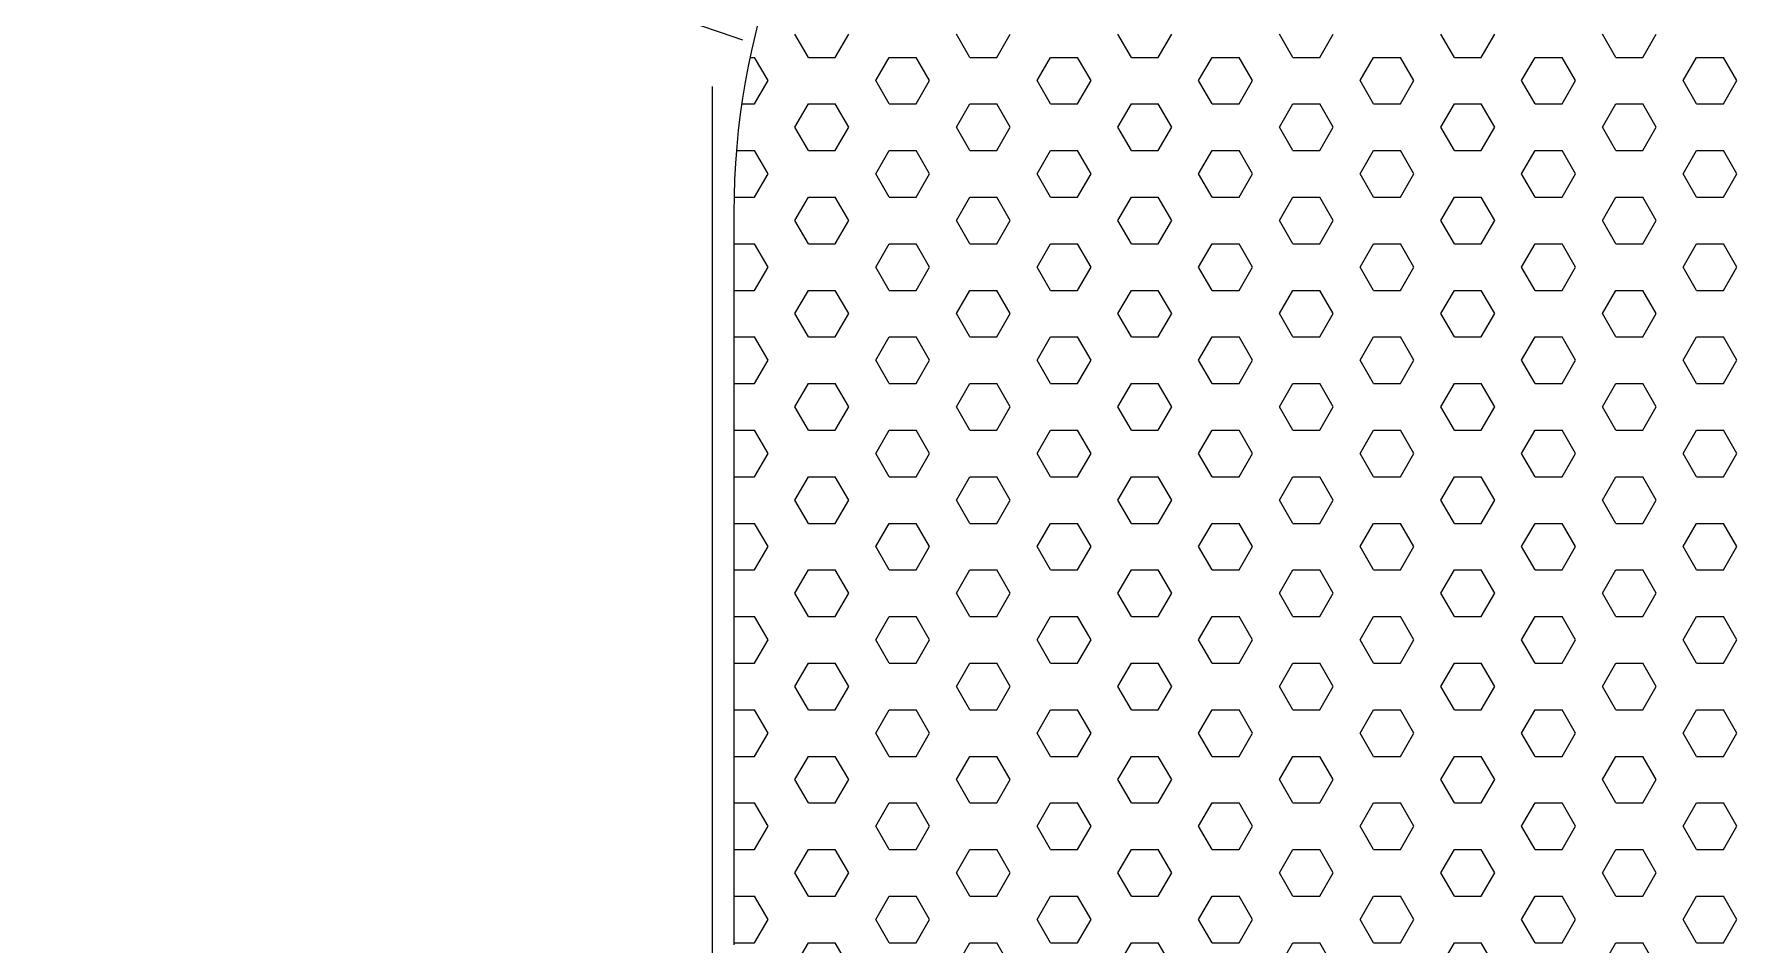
# Model space of a CAD drawing. Extents: x 4.922 to 5.722, y 2.655 to 3.153.
# Drawn here: x 5.3594 to 5.5176, y 2.9766 to 3.0613 of the extents above; entities that cross this region are included whole.
import ezdxf

# ---------------------------------------------------------------- set-up
doc = ezdxf.new("R2010")
doc.units = 0
doc.header["$MEASUREMENT"] = 0
doc.layers.get('0').update_dxf_attribs({"linetype": 'CONTINUOUS'})
doc.layers.add('ACES-I', color=251, linetype='CONTINUOUS')

# ---------------------------------------------------------------- blocks, each defined once
blk = doc.blocks.new('*X0')
at = {"color": 0}
for p, q in [((6.075000001420646, 2.65869799043843), (6.073750001420646, 2.660863053947891)), ((6.077500000847535, 2.6586979891289), (6.078750000847535, 2.660863052638361)), ((6.090000001423447, 2.658697990440047), (6.088750001423447, 2.660863053949508)), ((6.092500000850336, 2.658697989127282), (6.093750000850336, 2.660863052636743)), ((6.105000001426246, 2.658697990441664), (6.103750001426246, 2.660863053951125)), ((6.107500000853137, 2.658697989125664), (6.108750000853137, 2.660863052635125)), ((6.120000001429047, 2.658697990443281), (6.118750001429047, 2.660863053952742)), ((6.122500000855937, 2.658697989124047), (6.123750000855937, 2.660863052633508)), ((6.135000001431847, 2.658697990444899), (6.133750001431848, 2.66086305395436)), ((6.137500000858739, 2.658697989122428), (6.138750000858739, 2.660863052631889)), ((6.150000001434647, 2.658697990446515), (6.148750001434647, 2.660863053955976)), ((6.152500000861539, 2.658697989120811), (6.153750000861539, 2.660863052630272)), ((6.069574386297898, 2.65869799028), (6.069999999999999, 2.65869799028)), ((6.071250001419712, 2.65653292692843), (6.070000001419713, 2.658697990437891)), ((6.074999999999999, 2.65869799028), (6.0775, 2.65869799028)), ((6.081250000848469, 2.656532925618899), (6.082500000848468, 2.65869798912836)), ((6.0825, 2.65869799028), (6.085, 2.65869799028)), ((6.086250001422513, 2.656532926930047), (6.085000001422514, 2.658697990439508)), ((6.09, 2.65869799028), (6.0925, 2.65869799028)), ((6.09625000085127, 2.656532925617282), (6.097500000851269, 2.658697989126743)), ((6.0975, 2.65869799028), (6.100000000000001, 2.65869799028)), ((6.101250001425313, 2.656532926931664), (6.100000001425313, 2.658697990441125)), ((6.105, 2.65869799028), (6.107500000000001, 2.65869799028)), ((6.111250000854071, 2.656532925615664), (6.11250000085407, 2.658697989125125)), ((6.112500000000001, 2.65869799028), (6.115000000000001, 2.65869799028)), ((6.116250001428114, 2.656532926933282), (6.115000001428114, 2.658697990442743)), ((6.120000000000001, 2.65869799028), (6.122500000000001, 2.65869799028)), ((6.126250000856872, 2.656532925614046), (6.127500000856871, 2.658697989123507)), ((6.127500000000001, 2.65869799028), (6.130000000000002, 2.65869799028)), ((6.131250001430914, 2.656532926934899), (6.130000001430914, 2.65869799044436)), ((6.135000000000002, 2.65869799028), (6.137500000000002, 2.65869799028)), ((6.141250000859672, 2.656532925612429), (6.142500000859672, 2.65869798912189)), ((6.142500000000002, 2.65869799028), (6.145000000000002, 2.65869799028)), ((6.146250001433715, 2.656532926936515), (6.145000001433715, 2.658697990445976)), ((6.150000000000002, 2.65869799028), (6.152500000000003, 2.65869799028)), ((6.156250000862472, 2.656532925610811), (6.157500000862472, 2.658697989120272)), ((6.157500000000002, 2.65869799028), (6.160000000000003, 2.65869799028)), ((6.161250001436515, 2.656532926938133), (6.160000001436515, 2.658697990447594)), ((6.070000000846601, 2.654367862110516), (6.071250000846601, 2.656532925619977)), ((6.082500001421579, 2.654367863420047), (6.081250001421579, 2.656532926929508)), ((6.085000000849402, 2.654367862108899), (6.086250000849402, 2.65653292561836)), ((6.097500001424379, 2.654367863421664), (6.096250001424379, 2.656532926931125)), ((6.100000000852203, 2.654367862107281), (6.101250000852203, 2.656532925616742)), ((6.11250000142718, 2.654367863423281), (6.11125000142718, 2.656532926932742)), ((6.115000000855004, 2.654367862105664), (6.116250000855004, 2.656532925615125)), ((6.127500001429981, 2.654367863424898), (6.126250001429981, 2.656532926934359)), ((6.130000000857804, 2.654367862104046), (6.131250000857804, 2.656532925613507)), ((6.142500001432781, 2.654367863426516), (6.141250001432781, 2.656532926935977)), ((6.145000000860605, 2.654367862102428), (6.146250000860605, 2.656532925611889)), ((6.157500001435582, 2.654367863428133), (6.156250001435582, 2.656532926937594)), ((6.160000000863405, 2.654367862100811), (6.161250000863405, 2.656532925610272)), ((6.068803718789388, 2.65436786326), (6.069999999999999, 2.65436786326)), ((6.073750000847535, 2.652202798600517), (6.075000000847535, 2.654367862109978)), ((6.074999999999999, 2.65436786326), (6.0775, 2.65436786326)), ((6.078750001420646, 2.652202799910047), (6.077500001420646, 2.654367863419508)), ((6.0825, 2.65436786326), (6.085, 2.65436786326)), ((6.088750000850336, 2.652202798598899), (6.090000000850336, 2.65436786210836)), ((6.09, 2.65436786326), (6.0925, 2.65436786326)), ((6.093750001423447, 2.652202799911664), (6.092500001423447, 2.654367863421125)), ((6.0975, 2.65436786326), (6.100000000000001, 2.65436786326)), ((6.103750000853137, 2.652202798597281), (6.105000000853137, 2.654367862106742)), ((6.105, 2.65436786326), (6.107500000000001, 2.65436786326)), ((6.108750001426246, 2.652202799913281), (6.107500001426247, 2.654367863422742)), ((6.112500000000001, 2.65436786326), (6.115000000000001, 2.65436786326)), ((6.118750000855937, 2.652202798595664), (6.120000000855937, 2.654367862105125)), ((6.120000000000001, 2.65436786326), (6.122500000000001, 2.65436786326)), ((6.123750001429047, 2.652202799914898), (6.122500001429048, 2.654367863424359)), ((6.127500000000001, 2.65436786326), (6.130000000000002, 2.65436786326)), ((6.133750000858739, 2.652202798594046), (6.135000000858739, 2.654367862103507)), ((6.135000000000002, 2.65436786326), (6.137500000000002, 2.65436786326)), ((6.138750001431847, 2.652202799916516), (6.137500001431848, 2.654367863425977)), ((6.142500000000002, 2.65436786326), (6.145000000000002, 2.65436786326)), ((6.148750000861539, 2.652202798592428), (6.150000000861539, 2.654367862101889)), ((6.150000000000002, 2.65436786326), (6.152500000000003, 2.65436786326)), ((6.153750001434647, 2.652202799918132), (6.152500001434647, 2.654367863427593)), ((6.157500000000002, 2.65436786326), (6.160000000000003, 2.65436786326)), ((6.075000001419713, 2.650037736400047), (6.073750001419713, 2.652202799909508)), ((6.077500000848469, 2.650037735090516), (6.078750000848468, 2.652202798599977)), ((6.090000001422514, 2.650037736401664), (6.088750001422514, 2.652202799911125)), ((6.09250000085127, 2.650037735088899), (6.093750000851269, 2.65220279859836)), ((6.105000001425313, 2.650037736403281), (6.103750001425313, 2.652202799912742)), ((6.107500000854071, 2.650037735087281), (6.10875000085407, 2.652202798596742)), ((6.120000001428114, 2.650037736404899), (6.118750001428114, 2.65220279991436)), ((6.122500000856872, 2.650037735085663), (6.123750000856871, 2.652202798595124)), ((6.135000001430914, 2.650037736406516), (6.133750001430914, 2.652202799915977)), ((6.137500000859672, 2.650037735084046), (6.138750000859671, 2.652202798593507)), ((6.150000001433715, 2.650037736408132), (6.148750001433715, 2.652202799917593)), ((6.152500000862472, 2.650037735082428), (6.153750000862471, 2.652202798591889)), ((6.068309786027186, 2.65003773624), (6.069999999999999, 2.65003773624)), ((6.071250001418779, 2.647872672890047), (6.070000001418779, 2.650037736399508)), ((6.074999999999999, 2.65003773624), (6.0775, 2.65003773624)), ((6.081250000849402, 2.647872671580516), (6.082500000849402, 2.650037735089977)), ((6.0825, 2.65003773624), (6.085, 2.65003773624)), ((6.086250001421579, 2.647872672891664), (6.085000001421579, 2.650037736401125)), ((6.09, 2.65003773624), (6.0925, 2.65003773624)), ((6.096250000852203, 2.647872671578898), (6.097500000852203, 2.650037735088359)), ((6.0975, 2.65003773624), (6.100000000000001, 2.65003773624)), ((6.101250001424379, 2.647872672893281), (6.100000001424379, 2.650037736402742)), ((6.105, 2.65003773624), (6.107500000000001, 2.65003773624)), ((6.111250000855004, 2.647872671577281), (6.112500000855004, 2.650037735086742)), ((6.112500000000001, 2.65003773624), (6.115000000000001, 2.65003773624)), ((6.11625000142718, 2.647872672894898), (6.11500000142718, 2.650037736404359)), ((6.120000000000001, 2.65003773624), (6.122500000000001, 2.65003773624)), ((6.126250000857804, 2.647872671575663), (6.127500000857804, 2.650037735085124)), ((6.127500000000001, 2.65003773624), (6.130000000000002, 2.65003773624)), ((6.131250001429981, 2.647872672896515), (6.130000001429981, 2.650037736405976)), ((6.135000000000002, 2.65003773624), (6.137500000000002, 2.65003773624)), ((6.141250000860605, 2.647872671574045), (6.142500000860605, 2.650037735083506)), ((6.142500000000002, 2.65003773624), (6.145000000000002, 2.65003773624)), ((6.146250001432781, 2.647872672898133), (6.145000001432781, 2.650037736407594)), ((6.150000000000002, 2.65003773624), (6.152500000000003, 2.65003773624)), ((6.156250000863405, 2.647872671572428), (6.157500000863405, 2.650037735081889)), ((6.157500000000002, 2.65003773624), (6.160000000000003, 2.65003773624)), ((6.161250001435582, 2.64787267289975), (6.160000001435582, 2.650037736409211)), ((6.070000000847535, 2.645707608072134), (6.071250000847535, 2.647872671581595)), ((6.082500001420646, 2.645707609381664), (6.081250001420647, 2.647872672891125)), ((6.085000000850336, 2.645707608070516), (6.086250000850336, 2.647872671579977)), ((6.097500001423447, 2.645707609383281), (6.096250001423448, 2.647872672892742)), ((6.100000000853137, 2.645707608068898), (6.101250000853137, 2.647872671578359)), ((6.112500001426246, 2.645707609384898), (6.111250001426247, 2.647872672894359)), ((6.115000000855937, 2.645707608067281), (6.116250000855937, 2.647872671576742)), ((6.127500001429047, 2.645707609386515), (6.126250001429048, 2.647872672895976)), ((6.130000000858739, 2.645707608065663), (6.131250000858739, 2.647872671575124)), ((6.142500001431848, 2.645707609388133), (6.141250001431848, 2.647872672897594)), ((6.145000000861539, 2.645707608064045), (6.146250000861539, 2.647872671573506)), ((6.157500001434647, 2.645707609389749), (6.156250001434647, 2.64787267289921)), ((6.160000000864339, 2.645707608062429), (6.161250000864339, 2.64787267157189)), ((6.068086728463343, 2.64570760922), (6.069999999999999, 2.64570760922)), ((6.073750000848468, 2.643542544562133), (6.075000000848468, 2.645707608071594)), ((6.074999999999999, 2.64570760922), (6.0775, 2.64570760922)), ((6.078750001419713, 2.643542545871664), (6.077500001419713, 2.645707609381125)), ((6.0825, 2.64570760922), (6.085, 2.64570760922)), ((6.088750000851269, 2.643542544560516), (6.090000000851269, 2.645707608069977)), ((6.09, 2.64570760922), (6.0925, 2.64570760922)), ((6.093750001422514, 2.643542545873281), (6.092500001422514, 2.645707609382742)), ((6.0975, 2.64570760922), (6.100000000000001, 2.64570760922)), ((6.10375000085407, 2.643542544558898), (6.10500000085407, 2.645707608068359)), ((6.105, 2.64570760922), (6.107500000000001, 2.64570760922)), ((6.108750001425313, 2.643542545874898), (6.107500001425313, 2.645707609384359)), ((6.112500000000001, 2.64570760922), (6.115000000000001, 2.64570760922)), ((6.118750000856871, 2.64354254455728), (6.120000000856871, 2.645707608066741)), ((6.120000000000001, 2.64570760922), (6.122500000000001, 2.64570760922)), ((6.123750001428114, 2.643542545876516), (6.122500001428114, 2.645707609385977)), ((6.127500000000001, 2.64570760922), (6.130000000000002, 2.64570760922)), ((6.133750000859671, 2.643542544555663), (6.135000000859671, 2.645707608065124)), ((6.135000000000002, 2.64570760922), (6.137500000000002, 2.64570760922)), ((6.138750001430914, 2.643542545878133), (6.137500001430914, 2.645707609387594)), ((6.142500000000002, 2.64570760922), (6.145000000000002, 2.64570760922)), ((6.148750000862472, 2.643542544554045), (6.150000000862471, 2.645707608063506)), ((6.150000000000002, 2.64570760922), (6.152500000000003, 2.64570760922)), ((6.153750001433715, 2.643542545879749), (6.152500001433715, 2.64570760938921)), ((6.157500000000002, 2.64570760922), (6.160000000000003, 2.64570760922)), ((6.075000001418779, 2.641377482361664), (6.073750001418779, 2.643542545871125)), ((6.077500000849402, 2.641377481052133), (6.078750000849402, 2.643542544561594)), ((6.090000001421579, 2.641377482363281), (6.088750001421579, 2.643542545872742)), ((6.092500000852203, 2.641377481050515), (6.093750000852203, 2.643542544559976)), ((6.105000001424379, 2.641377482364898), (6.10375000142438, 2.643542545874359)), ((6.107500000855004, 2.641377481048898), (6.108750000855004, 2.643542544558359)), ((6.12000000142718, 2.641377482366515), (6.118750001427181, 2.643542545875976)), ((6.122500000857804, 2.64137748104728), (6.123750000857804, 2.643542544556741)), ((6.135000001429981, 2.641377482368132), (6.133750001429982, 2.643542545877593)), ((6.137500000860605, 2.641377481045662), (6.138750000860605, 2.643542544555123)), ((6.150000001432781, 2.64137748236975), (6.148750001432782, 2.643542545879211)), ((6.152500000863405, 2.641377481044045), (6.153750000863405, 2.643542544553506)), ((6.068072031699706, 2.6413774822), (6.069999999999999, 2.6413774822)), ((6.071250001417845, 2.639212418851665), (6.070000001417846, 2.641377482361126)), ((6.074999999999999, 2.6413774822), (6.0775, 2.6413774822)), ((6.081250000850336, 2.639212417542133), (6.082500000850335, 2.641377481051594)), ((6.0825, 2.6413774822), (6.085, 2.6413774822)), ((6.086250001420646, 2.639212418853282), (6.085000001420647, 2.641377482362743)), ((6.09, 2.6413774822), (6.0925, 2.6413774822)), ((6.096250000853137, 2.639212417540515), (6.097500000853136, 2.641377481049976)), ((6.0975, 2.6413774822), (6.100000000000001, 2.6413774822)), ((6.101250001423447, 2.639212418854898), (6.100000001423448, 2.641377482364359)), ((6.105, 2.6413774822), (6.107500000000001, 2.6413774822)), ((6.111250000855937, 2.639212417538898), (6.112500000855936, 2.641377481048359)), ((6.112500000000001, 2.6413774822), (6.115000000000001, 2.6413774822)), ((6.116250001426247, 2.639212418856515), (6.115000001426247, 2.641377482365976)), ((6.120000000000001, 2.6413774822), (6.122500000000001, 2.6413774822)), ((6.126250000858739, 2.63921241753728), (6.127500000858738, 2.641377481046741)), ((6.127500000000001, 2.6413774822), (6.130000000000002, 2.6413774822)), ((6.131250001429048, 2.639212418858132), (6.130000001429048, 2.641377482367593)), ((6.135000000000002, 2.6413774822), (6.137500000000002, 2.6413774822)), ((6.141250000861539, 2.639212417535662), (6.142500000861538, 2.641377481045123)), ((6.142500000000002, 2.6413774822), (6.145000000000002, 2.6413774822)), ((6.146250001431848, 2.63921241885975), (6.145000001431848, 2.641377482369211)), ((6.150000000000002, 2.6413774822), (6.152500000000003, 2.6413774822)), ((6.156250000864339, 2.639212417534046), (6.157500000864339, 2.641377481043507)), ((6.157500000000002, 2.6413774822), (6.160000000000003, 2.6413774822)), ((6.161250001434647, 2.639212418861366), (6.160000001434647, 2.641377482370827)), ((6.070000000848468, 2.63704735403375), (6.071250000848468, 2.639212417543211)), ((6.082500001419713, 2.637047355343281), (6.081250001419713, 2.639212418852742)), ((6.085000000851269, 2.637047354032133), (6.086250000851269, 2.639212417541594)), ((6.097500001422514, 2.637047355344898), (6.096250001422514, 2.639212418854359)), ((6.10000000085407, 2.637047354030515), (6.10125000085407, 2.639212417539976)), ((6.112500001425313, 2.637047355346515), (6.111250001425313, 2.639212418855976)), ((6.115000000856871, 2.637047354028897), (6.116250000856871, 2.639212417538358)), ((6.127500001428114, 2.637047355348133), (6.126250001428114, 2.639212418857594)), ((6.130000000859671, 2.63704735402728), (6.131250000859671, 2.639212417536741)), ((6.142500001430914, 2.63704735534975), (6.141250001430914, 2.639212418859211)), ((6.145000000862471, 2.637047354025662), (6.146250000862471, 2.639212417535123)), ((6.157500001433715, 2.637047355351366), (6.156250001433715, 2.639212418860827)), ((6.160000000865272, 2.637047354024045), (6.161250000865272, 2.639212417533506)), ((6.068072031699706, 2.63704735518), (6.069999999999999, 2.63704735518)), ((6.073750000849402, 2.63488229052375), (6.075000000849402, 2.637047354033211)), ((6.074999999999999, 2.63704735518), (6.0775, 2.63704735518)), ((6.078750001418779, 2.634882291833281), (6.077500001418779, 2.637047355342742)), ((6.0825, 2.63704735518), (6.085, 2.63704735518)), ((6.088750000852203, 2.634882290522132), (6.090000000852203, 2.637047354031593)), ((6.09, 2.63704735518), (6.0925, 2.63704735518)), ((6.093750001421579, 2.634882291834898), (6.09250000142158, 2.637047355344359)), ((6.0975, 2.63704735518), (6.100000000000001, 2.63704735518)), ((6.103750000855004, 2.634882290520515), (6.105000000855004, 2.637047354029976)), ((6.105, 2.63704735518), (6.107500000000001, 2.63704735518)), ((6.108750001424379, 2.634882291836515), (6.10750000142438, 2.637047355345976)), ((6.112500000000001, 2.63704735518), (6.115000000000001, 2.63704735518)), ((6.118750000857804, 2.634882290518897), (6.120000000857804, 2.637047354028358)), ((6.120000000000001, 2.63704735518), (6.122500000000001, 2.63704735518)), ((6.12375000142718, 2.634882291838132), (6.122500001427181, 2.637047355347593)), ((6.127500000000001, 2.63704735518), (6.130000000000002, 2.63704735518)), ((6.133750000860605, 2.634882290517279), (6.135000000860605, 2.63704735402674)), ((6.135000000000002, 2.63704735518), (6.137500000000002, 2.63704735518)), ((6.138750001429981, 2.634882291839749), (6.137500001429982, 2.63704735534921)), ((6.142500000000002, 2.63704735518), (6.145000000000002, 2.63704735518)), ((6.148750000863405, 2.634882290515662), (6.150000000863405, 2.637047354025123)), ((6.150000000000002, 2.63704735518), (6.152500000000003, 2.63704735518)), ((6.153750001432782, 2.634882291841367), (6.152500001432782, 2.637047355350828)), ((6.157500000000002, 2.63704735518), (6.160000000000003, 2.63704735518)), ((6.075000001417846, 2.632717228323282), (6.073750001417846, 2.634882291832743)), ((6.077500000850335, 2.63271722701375), (6.078750000850335, 2.634882290523211)), ((6.090000001420647, 2.632717228324899), (6.088750001420647, 2.63488229183436)), ((6.092500000853136, 2.632717227012132), (6.093750000853136, 2.634882290521593)), ((6.105000001423448, 2.632717228326515), (6.103750001423448, 2.634882291835976)), ((6.107500000855937, 2.632717227010515), (6.108750000855936, 2.634882290519976)), ((6.120000001426247, 2.632717228328132), (6.118750001426247, 2.634882291837593)), ((6.122500000858738, 2.632717227008897), (6.123750000858738, 2.634882290518358)), ((6.135000001429048, 2.632717228329749), (6.133750001429048, 2.63488229183921)), ((6.137500000861539, 2.632717227007279), (6.138750000861538, 2.63488229051674)), ((6.150000001431848, 2.632717228331367), (6.148750001431848, 2.634882291840828)), ((6.152500000864339, 2.632717227005663), (6.153750000864338, 2.634882290515124)), ((6.068072031699706, 2.63271722816), (6.069999999999999, 2.63271722816)), ((6.071250001416914, 2.630552164813282), (6.070000001416914, 2.632717228322743)), ((6.074999999999999, 2.63271722816), (6.0775, 2.63271722816)), ((6.081250000851269, 2.63055216350375), (6.082500000851269, 2.632717227013211)), ((6.0825, 2.63271722816), (6.085, 2.63271722816)), ((6.086250001419713, 2.630552164814898), (6.085000001419713, 2.632717228324359)), ((6.09, 2.63271722816), (6.0925, 2.63271722816)), ((6.09625000085407, 2.630552163502132), (6.09750000085407, 2.632717227011593)), ((6.0975, 2.63271722816), (6.100000000000001, 2.63271722816)), ((6.101250001422514, 2.630552164816515), (6.100000001422514, 2.632717228325976)), ((6.105, 2.63271722816), (6.107500000000001, 2.63271722816)), ((6.111250000856871, 2.630552163500514), (6.112500000856871, 2.632717227009975)), ((6.112500000000001, 2.63271722816), (6.115000000000001, 2.63271722816)), ((6.116250001425313, 2.630552164818132), (6.115000001425313, 2.632717228327593)), ((6.120000000000001, 2.63271722816), (6.122500000000001, 2.63271722816)), ((6.126250000859671, 2.630552163498897), (6.127500000859671, 2.632717227008358)), ((6.127500000000001, 2.63271722816), (6.130000000000002, 2.63271722816)), ((6.131250001428114, 2.63055216481975), (6.130000001428114, 2.632717228329211)), ((6.135000000000002, 2.63271722816), (6.137500000000002, 2.63271722816)), ((6.141250000862471, 2.630552163497279), (6.142500000862471, 2.63271722700674)), ((6.142500000000002, 2.63271722816), (6.145000000000002, 2.63271722816)), ((6.146250001430914, 2.630552164821367), (6.145000001430915, 2.632717228330828)), ((6.150000000000002, 2.63271722816), (6.152500000000003, 2.63271722816)), ((6.156250000865272, 2.630552163495662), (6.157500000865272, 2.632717227005123)), ((6.157500000000002, 2.63271722816), (6.160000000000003, 2.63271722816)), ((6.161250001433715, 2.630552164822983), (6.160000001433716, 2.632717228332444)), ((6.070000000849402, 2.628387099995367), (6.071250000849401, 2.630552163504828)), ((6.082500001418779, 2.628387101304898), (6.08125000141878, 2.630552164814359)), ((6.085000000852203, 2.628387099993749), (6.086250000852202, 2.63055216350321)), ((6.097500001421579, 2.628387101306515), (6.09625000142158, 2.630552164815976)), ((6.100000000855004, 2.628387099992132), (6.101250000855003, 2.630552163501593)), ((6.11250000142438, 2.628387101308132), (6.11125000142438, 2.630552164817593)), ((6.115000000857804, 2.628387099990514), (6.116250000857804, 2.630552163499975)), ((6.127500001427181, 2.62838710130975), (6.126250001427181, 2.630552164819211)), ((6.130000000860605, 2.628387099988896), (6.131250000860605, 2.630552163498357)), ((6.142500001429982, 2.628387101311366), (6.141250001429982, 2.630552164820827)), ((6.145000000863405, 2.628387099987279), (6.146250000863405, 2.63055216349674)), ((6.157500001432782, 2.628387101312984), (6.156250001432782, 2.630552164822445)), ((6.160000000866206, 2.628387099985662), (6.161250000866206, 2.630552163495123)), ((6.068072031699706, 2.62838710114), (6.069999999999999, 2.62838710114)), ((6.073750000850335, 2.626222036485367), (6.075000000850335, 2.628387099994828)), ((6.074999999999999, 2.62838710114), (6.0775, 2.62838710114)), ((6.078750001417846, 2.626222037794899), (6.077500001417846, 2.62838710130436)), ((6.0825, 2.62838710114), (6.085, 2.62838710114)), ((6.088750000853136, 2.626222036483749), (6.090000000853136, 2.62838709999321)), ((6.09, 2.62838710114), (6.0925, 2.62838710114)), ((6.093750001420647, 2.626222037796516), (6.092500001420647, 2.628387101305977)), ((6.0975, 2.62838710114), (6.100000000000001, 2.62838710114)), ((6.103750000855936, 2.626222036482132), (6.105000000855936, 2.628387099991593)), ((6.105, 2.62838710114), (6.107500000000001, 2.62838710114)), ((6.108750001423448, 2.626222037798132), (6.107500001423448, 2.628387101307593)), ((6.112500000000001, 2.62838710114), (6.115000000000001, 2.62838710114)), ((6.118750000858738, 2.626222036480514), (6.120000000858738, 2.628387099989975)), ((6.120000000000001, 2.62838710114), (6.122500000000001, 2.62838710114)), ((6.123750001426247, 2.626222037799749), (6.122500001426247, 2.62838710130921)), ((6.127500000000001, 2.62838710114), (6.130000000000002, 2.62838710114)), ((6.133750000861538, 2.626222036478896), (6.135000000861538, 2.628387099988357)), ((6.135000000000002, 2.62838710114), (6.137500000000002, 2.62838710114)), ((6.138750001429048, 2.626222037801366), (6.137500001429048, 2.628387101310827)), ((6.142500000000002, 2.62838710114), (6.145000000000002, 2.62838710114)), ((6.148750000864339, 2.62622203647728), (6.150000000864338, 2.628387099986741)), ((6.150000000000002, 2.62838710114), (6.152500000000003, 2.62838710114)), ((6.153750001431848, 2.626222037802984), (6.152500001431848, 2.628387101312445)), ((6.157500000000002, 2.62838710114), (6.160000000000003, 2.62838710114)), ((6.075000001416914, 2.624056974284899), (6.073750001416914, 2.62622203779436)), ((6.077500000851269, 2.624056972975367), (6.078750000851269, 2.626222036484828)), ((6.090000001419713, 2.624056974286515), (6.088750001419713, 2.626222037795976)), ((6.09250000085407, 2.624056972973749), (6.09375000085407, 2.62622203648321)), ((6.105000001422514, 2.624056974288132), (6.103750001422514, 2.626222037797593)), ((6.107500000856871, 2.624056972972131), (6.108750000856871, 2.626222036481592)), ((6.120000001425313, 2.624056974289749), (6.118750001425314, 2.62622203779921)), ((6.122500000859671, 2.624056972970514), (6.123750000859671, 2.626222036479975)), ((6.135000001428114, 2.624056974291367), (6.133750001428115, 2.626222037800828)), ((6.137500000862471, 2.624056972968896), (6.138750000862471, 2.626222036478357)), ((6.150000001430914, 2.624056974292984), (6.148750001430915, 2.626222037802445)), ((6.152500000865272, 2.624056972967279), (6.153750000865272, 2.62622203647674)), ((6.068072031699706, 2.62405697412), (6.069999999999999, 2.62405697412)), ((6.071250001415979, 2.621891910774899), (6.07000000141598, 2.62405697428436)), ((6.074999999999999, 2.62405697412), (6.0775, 2.62405697412)), ((6.081250000852203, 2.621891909465366), (6.082500000852202, 2.624056972974827)), ((6.0825, 2.62405697412), (6.085, 2.62405697412)), ((6.086250001418779, 2.621891910776515), (6.08500000141878, 2.624056974285976)), ((6.09, 2.62405697412), (6.0925, 2.62405697412)), ((6.096250000855004, 2.621891909463749), (6.097500000855003, 2.62405697297321)), ((6.0975, 2.62405697412), (6.100000000000001, 2.62405697412)), ((6.10125000142158, 2.621891910778132), (6.10000000142158, 2.624056974287593)), ((6.105, 2.62405697412), (6.107500000000001, 2.62405697412)), ((6.111250000857804, 2.621891909462131), (6.112500000857803, 2.624056972971592)), ((6.112500000000001, 2.62405697412), (6.115000000000001, 2.62405697412)), ((6.11625000142438, 2.621891910779749), (6.11500000142438, 2.62405697428921)), ((6.120000000000001, 2.62405697412), (6.122500000000001, 2.62405697412)), ((6.126250000860605, 2.621891909460513), (6.127500000860604, 2.624056972969974)), ((6.127500000000001, 2.62405697412), (6.130000000000002, 2.62405697412)), ((6.131250001427181, 2.621891910781367), (6.130000001427181, 2.624056974290828)), ((6.135000000000002, 2.62405697412), (6.137500000000002, 2.62405697412)), ((6.141250000863405, 2.621891909458896), (6.142500000863405, 2.624056972968357)), ((6.142500000000002, 2.62405697412), (6.145000000000002, 2.62405697412)), ((6.146250001429982, 2.621891910782983), (6.145000001429982, 2.624056974292444)), ((6.150000000000002, 2.62405697412), (6.152500000000003, 2.62405697412)), ((6.156250000866206, 2.621891909457279), (6.157500000866206, 2.62405697296674)), ((6.157500000000002, 2.62405697412), (6.160000000000003, 2.62405697412)), ((6.161250001432782, 2.621891910784601), (6.160000001432782, 2.624056974294062)), ((6.070000000850335, 2.619726845956984), (6.071250000850335, 2.621891909466445)), ((6.082500001417846, 2.619726847266516), (6.081250001417846, 2.621891910775977)), ((6.085000000853136, 2.619726845955366), (6.086250000853136, 2.621891909464827)), ((6.097500001420647, 2.619726847268133), (6.096250001420647, 2.621891910777594)), ((6.100000000855936, 2.619726845953749), (6.101250000855936, 2.62189190946321)), ((6.112500001423448, 2.619726847269749), (6.111250001423448, 2.62189191077921)), ((6.115000000858738, 2.619726845952131), (6.116250000858738, 2.621891909461592)), ((6.127500001426247, 2.619726847271366), (6.126250001426247, 2.621891910780827)), ((6.130000000861538, 2.619726845950513), (6.131250000861538, 2.621891909459974)), ((6.142500001429048, 2.619726847272983), (6.141250001429048, 2.621891910782444)), ((6.145000000864338, 2.619726845948897), (6.146250000864338, 2.621891909458358)), ((6.157500001431848, 2.619726847274601), (6.156250001431848, 2.621891910784062)), ((6.160000000867139, 2.619726845947279), (6.161250000867138, 2.62189190945674)), ((6.068072031699706, 2.6197268471), (6.069999999999999, 2.6197268471)), ((6.073750000851269, 2.617561782446984), (6.075000000851269, 2.619726845956445)), ((6.074999999999999, 2.6197268471), (6.0775, 2.6197268471)), ((6.078750001416914, 2.617561783756516), (6.077500001416914, 2.619726847265977)), ((6.0825, 2.6197268471), (6.085, 2.6197268471)), ((6.08875000085407, 2.617561782445366), (6.09000000085407, 2.619726845954827)), ((6.09, 2.6197268471), (6.0925, 2.6197268471)), ((6.093750001419713, 2.617561783758132), (6.092500001419713, 2.619726847267593)), ((6.0975, 2.6197268471), (6.100000000000001, 2.6197268471)), ((6.103750000856871, 2.617561782443748), (6.105000000856871, 2.619726845953209)), ((6.105, 2.6197268471), (6.107500000000001, 2.6197268471)), ((6.108750001422514, 2.617561783759749), (6.107500001422514, 2.61972684726921)), ((6.112500000000001, 2.6197268471), (6.115000000000001, 2.6197268471)), ((6.118750000859671, 2.617561782442131), (6.120000000859671, 2.619726845951592)), ((6.120000000000001, 2.6197268471), (6.122500000000001, 2.6197268471)), ((6.123750001425313, 2.617561783761366), (6.122500001425314, 2.619726847270827)), ((6.127500000000001, 2.6197268471), (6.130000000000002, 2.6197268471)), ((6.133750000862471, 2.617561782440513), (6.135000000862471, 2.619726845949974)), ((6.135000000000002, 2.6197268471), (6.137500000000002, 2.6197268471)), ((6.138750001428114, 2.617561783762984), (6.137500001428115, 2.619726847272445)), ((6.142500000000002, 2.6197268471), (6.145000000000002, 2.6197268471)), ((6.148750000865272, 2.617561782438896), (6.150000000865272, 2.619726845948357)), ((6.150000000000002, 2.6197268471), (6.152500000000003, 2.6197268471)), ((6.153750001430915, 2.617561783764601), (6.152500001430915, 2.619726847274062)), ((6.157500000000002, 2.6197268471), (6.160000000000003, 2.6197268471)), ((6.07500000141598, 2.615396720246516), (6.07375000141598, 2.617561783755977)), ((6.077500000852202, 2.615396718936983), (6.078750000852202, 2.617561782446444)), ((6.09000000141878, 2.615396720248132), (6.08875000141878, 2.617561783757593)), ((6.092500000855003, 2.615396718935366), (6.093750000855003, 2.617561782444827)), ((6.10500000142158, 2.615396720249749), (6.10375000142158, 2.61756178375921)), ((6.107500000857804, 2.615396718933748), (6.108750000857803, 2.617561782443209)), ((6.12000000142438, 2.615396720251366), (6.11875000142438, 2.617561783760827)), ((6.122500000860605, 2.61539671893213), (6.123750000860604, 2.617561782441591)), ((6.135000001427181, 2.615396720252984), (6.133750001427181, 2.617561783762445)), ((6.137500000863405, 2.615396718930513), (6.138750000863404, 2.617561782439974)), ((6.150000001429982, 2.6153967202546), (6.148750001429982, 2.617561783764061)), ((6.152500000866206, 2.615396718928896), (6.153750000866205, 2.617561782438357)), ((6.068072031699706, 2.61539672008), (6.069999999999999, 2.61539672008)), ((6.071250001415047, 2.613231656736516), (6.070000001415047, 2.615396720245977)), ((6.074999999999999, 2.61539672008), (6.0775, 2.61539672008)), ((6.081250000853136, 2.613231655426983), (6.082500000853136, 2.615396718936444)), ((6.0825, 2.61539672008), (6.085, 2.61539672008)), ((6.086250001417846, 2.613231656738133), (6.085000001417846, 2.615396720247594)), ((6.09, 2.61539672008), (6.0925, 2.61539672008)), ((6.096250000855936, 2.613231655425366), (6.097500000855936, 2.615396718934827)), ((6.0975, 2.61539672008), (6.100000000000001, 2.61539672008)), ((6.101250001420647, 2.61323165673975), (6.100000001420647, 2.615396720249211)), ((6.105, 2.61539672008), (6.107500000000001, 2.61539672008)), ((6.111250000858738, 2.613231655423748), (6.112500000858738, 2.615396718933209)), ((6.112500000000001, 2.61539672008), (6.115000000000001, 2.61539672008)), ((6.116250001423448, 2.613231656741366), (6.115000001423448, 2.615396720250827)), ((6.120000000000001, 2.61539672008), (6.122500000000001, 2.61539672008)), ((6.126250000861538, 2.61323165542213), (6.127500000861538, 2.615396718931591)), ((6.127500000000001, 2.61539672008), (6.130000000000002, 2.61539672008)), ((6.131250001426247, 2.613231656742983), (6.130000001426247, 2.615396720252444)), ((6.135000000000002, 2.61539672008), (6.137500000000002, 2.61539672008)), ((6.141250000864338, 2.613231655420514), (6.142500000864338, 2.615396718929975)), ((6.142500000000002, 2.61539672008), (6.145000000000002, 2.61539672008)), ((6.146250001429048, 2.6132316567446), (6.145000001429048, 2.615396720254061)), ((6.150000000000002, 2.61539672008), (6.152500000000003, 2.61539672008)), ((6.156250000867138, 2.613231655418896), (6.157500000867138, 2.615396718928357)), ((6.157500000000002, 2.61539672008), (6.160000000000003, 2.61539672008)), ((6.161250001431848, 2.613231656746218), (6.160000001431849, 2.615396720255679)), ((6.070000000851269, 2.611066591918601), (6.071250000851268, 2.613231655428062)), ((6.082500001416914, 2.611066593228133), (6.081250001416914, 2.613231656737594)), ((6.08500000085407, 2.611066591916983), (6.086250000854069, 2.613231655426444)), ((6.097500001419713, 2.611066593229749), (6.096250001419714, 2.61323165673921)), ((6.100000000856871, 2.611066591915365), (6.10125000085687, 2.613231655424826)), ((6.112500001422514, 2.611066593231366), (6.111250001422515, 2.613231656740827)), ((6.115000000859671, 2.611066591913748), (6.116250000859671, 2.613231655423209)), ((6.127500001425314, 2.611066593232983), (6.126250001425314, 2.613231656742444)), ((6.130000000862471, 2.61106659191213), (6.131250000862471, 2.613231655421591)), ((6.142500001428115, 2.611066593234601), (6.141250001428115, 2.613231656744062)), ((6.145000000865272, 2.611066591910513), (6.146250000865272, 2.613231655419974)), ((6.157500001430915, 2.611066593236218), (6.156250001430915, 2.613231656745679)), ((6.160000000868072, 2.611066591908896), (6.161250000868072, 2.613231655418357)), ((6.068072031699706, 2.61106659306), (6.069999999999999, 2.61106659306)), ((6.073750000852202, 2.6089015284086), (6.075000000852202, 2.611066591918061)), ((6.074999999999999, 2.61106659306), (6.0775, 2.61106659306)), ((6.07875000141598, 2.608901529718133), (6.07750000141598, 2.611066593227594)), ((6.0825, 2.61106659306), (6.085, 2.61106659306)), ((6.088750000855003, 2.608901528406983), (6.090000000855003, 2.611066591916444)), ((6.09, 2.61106659306), (6.0925, 2.61106659306)), ((6.09375000141878, 2.608901529719749), (6.09250000141878, 2.61106659322921)), ((6.0975, 2.61106659306), (6.100000000000001, 2.61106659306)), ((6.103750000857803, 2.608901528405365), (6.105000000857803, 2.611066591914826)), ((6.105, 2.61106659306), (6.107500000000001, 2.61106659306)), ((6.10875000142158, 2.608901529721366), (6.10750000142158, 2.611066593230827)), ((6.112500000000001, 2.61106659306), (6.115000000000001, 2.61106659306)), ((6.118750000860604, 2.608901528403747), (6.120000000860604, 2.611066591913208)), ((6.120000000000001, 2.61106659306), (6.122500000000001, 2.61106659306)), ((6.12375000142438, 2.608901529722983), (6.12250000142438, 2.611066593232444)), ((6.127500000000001, 2.61106659306), (6.130000000000002, 2.61106659306)), ((6.133750000863404, 2.60890152840213), (6.135000000863404, 2.611066591911591)), ((6.135000000000002, 2.61106659306), (6.137500000000002, 2.61106659306)), ((6.138750001427181, 2.608901529724601), (6.137500001427181, 2.611066593234062)), ((6.142500000000002, 2.61106659306), (6.145000000000002, 2.61106659306)), ((6.148750000866205, 2.608901528400513), (6.150000000866205, 2.611066591909974)), ((6.150000000000002, 2.61106659306), (6.152500000000003, 2.61106659306)), ((6.153750001429982, 2.608901529726217), (6.152500001429982, 2.611066593235678)), ((6.157500000000002, 2.61106659306), (6.160000000000003, 2.61106659306)), ((6.075000001415047, 2.606736466208133), (6.073750001415047, 2.608901529717594)), ((6.077500000853136, 2.6067364648986), (6.078750000853136, 2.608901528408061)), ((6.090000001417846, 2.60673646620975), (6.088750001417846, 2.608901529719211)), ((6.092500000855936, 2.606736464896983), (6.093750000855936, 2.608901528406444)), ((6.105000001420647, 2.606736466211367), (6.103750001420647, 2.608901529720828)), ((6.107500000858738, 2.606736464895365), (6.108750000858738, 2.608901528404826)), ((6.120000001423448, 2.606736466212983), (6.118750001423448, 2.608901529722444)), ((6.122500000861538, 2.606736464893747), (6.123750000861538, 2.608901528403208)), ((6.135000001426247, 2.6067364662146), (6.133750001426248, 2.608901529724061)), ((6.137500000864338, 2.606736464892131), (6.138750000864338, 2.608901528401592)), ((6.150000001429048, 2.606736466216217), (6.148750001429049, 2.608901529725678)), ((6.152500000867138, 2.606736464890513), (6.153750000867138, 2.608901528399974)), ((6.068072031699707, 2.60673646604), (6.069999999999999, 2.60673646604)), ((6.071250001414113, 2.604571402698133), (6.070000001414114, 2.606736466207594)), ((6.074999999999999, 2.60673646604), (6.0775, 2.60673646604)), ((6.08125000085407, 2.6045714013886), (6.082500000854069, 2.606736464898061)), ((6.0825, 2.60673646604), (6.085, 2.60673646604)), ((6.086250001416914, 2.60457140269975), (6.085000001416915, 2.606736466209211)), ((6.09, 2.60673646604), (6.0925, 2.60673646604)), ((6.096250000856871, 2.604571401386982), (6.09750000085687, 2.606736464896443)), ((6.0975, 2.60673646604), (6.100000000000001, 2.60673646604)), ((6.101250001419714, 2.604571402701366), (6.100000001419714, 2.606736466210827)), ((6.105, 2.60673646604), (6.107500000000001, 2.60673646604)), ((6.111250000859671, 2.604571401385365), (6.11250000085967, 2.606736464894826)), ((6.112500000000001, 2.60673646604), (6.115000000000001, 2.60673646604)), ((6.116250001422515, 2.604571402702983), (6.115000001422515, 2.606736466212444)), ((6.120000000000001, 2.60673646604), (6.122500000000001, 2.60673646604)), ((6.126250000862471, 2.604571401383747), (6.12750000086247, 2.606736464893208)), ((6.127500000000001, 2.60673646604), (6.130000000000002, 2.60673646604)), ((6.131250001425314, 2.6045714027046), (6.130000001425314, 2.606736466214061)), ((6.135000000000002, 2.60673646604), (6.137500000000002, 2.60673646604)), ((6.141250000865272, 2.60457140138213), (6.142500000865271, 2.606736464891591)), ((6.142500000000002, 2.60673646604), (6.145000000000002, 2.60673646604)), ((6.146250001428115, 2.604571402706218), (6.145000001428115, 2.606736466215679)), ((6.150000000000002, 2.60673646604), (6.152500000000003, 2.60673646604)), ((6.156250000868072, 2.604571401380513), (6.157500000868072, 2.606736464889974)), ((6.157500000000002, 2.60673646604), (6.160000000000003, 2.60673646604)), ((6.161250001430915, 2.604571402707835), (6.160000001430915, 2.606736466217296)), ((6.070000000852202, 2.602406337880217), (6.071250000852202, 2.604571401389678)), ((6.08250000141598, 2.60240633918975), (6.08125000141598, 2.604571402699211)), ((6.085000000855003, 2.6024063378786), (6.086250000855003, 2.604571401388061)), ((6.09750000141878, 2.602406339191366), (6.09625000141878, 2.604571402700827)), ((6.100000000857803, 2.602406337876982), (6.101250000857803, 2.604571401386443)), ((6.11250000142158, 2.602406339192983), (6.11125000142158, 2.604571402702444)), ((6.115000000860604, 2.602406337875364), (6.116250000860604, 2.604571401384825)), ((6.12750000142438, 2.6024063391946), (6.12625000142438, 2.604571402704061)), ((6.130000000863404, 2.602406337873747), (6.131250000863404, 2.604571401383208)), ((6.142500001427181, 2.602406339196218), (6.141250001427181, 2.604571402705679)), ((6.145000000866205, 2.60240633787213), (6.146250000866205, 2.604571401381591)), ((6.157500001429982, 2.602406339197834), (6.156250001429982, 2.604571402707295)), ((6.160000000869005, 2.602406337870513), (6.161250000869005, 2.604571401379974)), ((6.068072031699707, 2.60240633902), (6.069999999999999, 2.60240633902)), ((6.073750000853136, 2.600241274370217), (6.075000000853136, 2.602406337879678)), ((6.074999999999999, 2.60240633902), (6.0775, 2.60240633902)), ((6.078750001415047, 2.60024127567975), (6.077500001415047, 2.602406339189211)), ((6.0825, 2.60240633902), (6.085, 2.60240633902)), ((6.088750000855936, 2.6002412743686), (6.090000000855936, 2.602406337878061)), ((6.09, 2.60240633902), (6.0925, 2.60240633902)), ((6.093750001417846, 2.600241275681367), (6.092500001417847, 2.602406339190828)), ((6.0975, 2.60240633902), (6.100000000000001, 2.60240633902)), ((6.103750000858738, 2.600241274366982), (6.105000000858738, 2.602406337876443)), ((6.105, 2.60240633902), (6.107500000000001, 2.60240633902)), ((6.108750001420647, 2.600241275682984), (6.107500001420648, 2.602406339192445)), ((6.112500000000001, 2.60240633902), (6.115000000000001, 2.60240633902)), ((6.118750000861538, 2.600241274365364), (6.120000000861538, 2.602406337874825)), ((6.120000000000001, 2.60240633902), (6.122500000000001, 2.60240633902)), ((6.123750001423448, 2.600241275684601), (6.122500001423449, 2.602406339194062)), ((6.127500000000001, 2.60240633902), (6.130000000000002, 2.60240633902)), ((6.133750000864338, 2.600241274363748), (6.135000000864338, 2.602406337873209)), ((6.135000000000002, 2.60240633902), (6.137500000000002, 2.60240633902)), ((6.138750001426247, 2.600241275686217), (6.137500001426248, 2.602406339195678)), ((6.142500000000002, 2.60240633902), (6.145000000000002, 2.60240633902)), ((6.148750000867138, 2.60024127436213), (6.150000000867138, 2.602406337871591)), ((6.150000000000002, 2.60240633902), (6.152500000000003, 2.60240633902)), ((6.153750001429048, 2.600241275687834), (6.152500001429049, 2.602406339197295)), ((6.157500000000002, 2.60240633902), (6.160000000000003, 2.60240633902)), ((6.075000001414113, 2.59807621216975), (6.073750001414114, 2.600241275679211)), ((6.077500000854069, 2.598076210860217), (6.078750000854069, 2.600241274369678)), ((6.090000001416914, 2.598076212171367), (6.088750001416915, 2.600241275680828)), ((6.09250000085687, 2.598076210858599), (6.09375000085687, 2.60024127436806)), ((6.105000001419714, 2.598076212172983), (6.103750001419714, 2.600241275682444)), ((6.10750000085967, 2.598076210856982), (6.10875000085967, 2.600241274366443)), ((6.120000001422515, 2.5980762121746), (6.118750001422515, 2.600241275684061)), ((6.122500000862471, 2.598076210855364), (6.12375000086247, 2.600241274364825)), ((6.135000001425314, 2.598076212176217), (6.133750001425314, 2.600241275685678)), ((6.137500000865272, 2.598076210853747), (6.138750000865271, 2.600241274363208)), ((6.150000001428115, 2.598076212177835), (6.148750001428115, 2.600241275687296)), ((6.152500000868072, 2.59807621085213), (6.153750000868071, 2.600241274361591)), ((6.068072031699707, 2.598076212), (6.069999999999999, 2.598076212)), ((6.07125000141318, 2.59591114865975), (6.07000000141318, 2.598076212169211)), ((6.074999999999999, 2.598076212), (6.0775, 2.598076212)), ((6.081250000855003, 2.595911147350217), (6.082500000855003, 2.598076210859678)), ((6.0825, 2.598076212), (6.085, 2.598076212)), ((6.08625000141598, 2.595911148661367), (6.08500000141598, 2.598076212170828)), ((6.09, 2.598076212), (6.0925, 2.598076212)), ((6.096250000857803, 2.595911147348599), (6.097500000857803, 2.59807621085806)), ((6.0975, 2.598076212), (6.100000000000001, 2.598076212)), ((6.10125000141878, 2.595911148662983), (6.10000000141878, 2.598076212172444)), ((6.105, 2.598076212), (6.107500000000001, 2.598076212)), ((6.111250000860604, 2.595911147346981), (6.112500000860604, 2.598076210856442)), ((6.112500000000001, 2.598076212), (6.115000000000001, 2.598076212)), ((6.11625000142158, 2.5959111486646), (6.11500000142158, 2.598076212174061)), ((6.120000000000001, 2.598076212), (6.122500000000001, 2.598076212)), ((6.126250000863404, 2.595911147345364), (6.127500000863404, 2.598076210854825)), ((6.127500000000001, 2.598076212), (6.130000000000002, 2.598076212)), ((6.13125000142438, 2.595911148666217), (6.130000001424381, 2.598076212175678)), ((6.135000000000002, 2.598076212), (6.137500000000002, 2.598076212)), ((6.141250000866205, 2.595911147343747), (6.142500000866205, 2.598076210853208)), ((6.142500000000002, 2.598076212), (6.145000000000002, 2.598076212)), ((6.146250001427181, 2.595911148667835), (6.145000001427182, 2.598076212177296)), ((6.150000000000002, 2.598076212), (6.152500000000003, 2.598076212)), ((6.156250000869005, 2.59591114734213), (6.157500000869005, 2.598076210851591)), ((6.157500000000002, 2.598076212), (6.160000000000003, 2.598076212)), ((6.161250001429982, 2.595911148669451), (6.160000001429982, 2.598076212178912)), ((6.070000000853136, 2.593746083841834), (6.071250000853135, 2.595911147351295)), ((6.082500001415047, 2.593746085151367), (6.081250001415047, 2.595911148660828)), ((6.085000000855936, 2.593746083840217), (6.086250000855935, 2.595911147349678)), ((6.097500001417846, 2.593746085152984), (6.096250001417847, 2.595911148662445)), ((6.100000000858738, 2.593746083838599), (6.101250000858737, 2.59591114734806)), ((6.112500001420647, 2.593746085154601), (6.111250001420648, 2.595911148664062)), ((6.115000000861538, 2.593746083836981), (6.116250000861537, 2.595911147346442)), ((6.127500001423448, 2.593746085156218), (6.126250001423449, 2.595911148665679)), ((6.130000000864338, 2.593746083835365), (6.131250000864338, 2.595911147344826)), ((6.142500001426248, 2.593746085157834), (6.141250001426248, 2.595911148667295)), ((6.145000000867138, 2.593746083833747), (6.146250000867138, 2.595911147343208)), ((6.157500001429049, 2.593746085159451), (6.156250001429049, 2.595911148668912)), ((6.160000000869939, 2.59374608383213), (6.161250000869939, 2.595911147341591)), ((6.068072031699707, 2.59374608498), (6.069999999999999, 2.59374608498)), ((6.073750000854069, 2.591581020331834), (6.075000000854069, 2.593746083841295)), ((6.074999999999999, 2.59374608498), (6.0775, 2.59374608498)), ((6.078750001414114, 2.591581021641367), (6.077500001414114, 2.593746085150828)), ((6.0825, 2.59374608498), (6.085, 2.59374608498)), ((6.08875000085687, 2.591581020330216), (6.09000000085687, 2.593746083839677)), ((6.09, 2.59374608498), (6.0925, 2.59374608498)), ((6.093750001416915, 2.591581021642984), (6.092500001416915, 2.593746085152445)), ((6.0975, 2.59374608498), (6.100000000000001, 2.59374608498)), ((6.10375000085967, 2.591581020328599), (6.10500000085967, 2.59374608383806)), ((6.105, 2.59374608498), (6.107500000000001, 2.59374608498)), ((6.108750001419714, 2.5915810216446), (6.107500001419714, 2.593746085154061)), ((6.112500000000001, 2.59374608498), (6.115000000000001, 2.59374608498)), ((6.11875000086247, 2.591581020326981), (6.12000000086247, 2.593746083836442)), ((6.120000000000001, 2.59374608498), (6.122500000000001, 2.59374608498)), ((6.123750001422515, 2.591581021646217), (6.122500001422515, 2.593746085155678)), ((6.127500000000001, 2.59374608498), (6.130000000000002, 2.59374608498)), ((6.133750000865271, 2.591581020325364), (6.135000000865271, 2.593746083834825)), ((6.135000000000002, 2.59374608498), (6.137500000000002, 2.59374608498)), ((6.138750001425314, 2.591581021647834), (6.137500001425314, 2.593746085157295)), ((6.142500000000002, 2.59374608498), (6.145000000000002, 2.59374608498)), ((6.148750000868072, 2.591581020323747), (6.150000000868071, 2.593746083833208)), ((6.150000000000002, 2.59374608498), (6.152500000000003, 2.59374608498)), ((6.153750001428115, 2.591581021649452), (6.152500001428115, 2.593746085158913)), ((6.157500000000002, 2.59374608498), (6.160000000000003, 2.59374608498)), ((6.07500000141318, 2.589415958131367), (6.07375000141318, 2.591581021640828)), ((6.077500000855003, 2.589415956821834), (6.078750000855003, 2.591581020331295)), ((6.09000000141598, 2.589415958132984), (6.08875000141598, 2.591581021642445)), ((6.092500000857803, 2.589415956820216), (6.093750000857803, 2.591581020329677)), ((6.10500000141878, 2.5894159581346), (6.10375000141878, 2.591581021644061)), ((6.107500000860604, 2.589415956818598), (6.108750000860604, 2.591581020328059)), ((6.12000000142158, 2.589415958136217), (6.118750001421581, 2.591581021645678)), ((6.122500000863404, 2.589415956816981), (6.123750000863404, 2.591581020326442)), ((6.13500000142438, 2.589415958137834), (6.133750001424381, 2.591581021647295)), ((6.137500000866205, 2.589415956815364), (6.138750000866205, 2.591581020324825)), ((6.150000001427181, 2.589415958139452), (6.148750001427182, 2.591581021648913)), ((6.152500000869005, 2.589415956813747), (6.153750000869005, 2.591581020323208)), ((6.068072031699707, 2.58941595796), (6.069999999999999, 2.58941595796)), ((6.071250001412246, 2.587250894621367), (6.070000001412247, 2.589415958130828)), ((6.074999999999999, 2.58941595796), (6.0775, 2.58941595796)), ((6.081250000855936, 2.587250893311834), (6.082500000855935, 2.589415956821295)), ((6.0825, 2.58941595796), (6.085, 2.58941595796)), ((6.086250001415047, 2.587250894622984), (6.085000001415048, 2.589415958132445)), ((6.09, 2.58941595796), (6.0925, 2.58941595796)), ((6.096250000858737, 2.587250893310216), (6.097500000858737, 2.589415956819677)), ((6.0975, 2.58941595796), (6.100000000000001, 2.58941595796)), ((6.101250001417847, 2.587250894624601), (6.100000001417847, 2.589415958134062)), ((6.105, 2.58941595796), (6.107500000000001, 2.58941595796)), ((6.111250000861538, 2.587250893308598), (6.112500000861537, 2.589415956818059)), ((6.112500000000001, 2.58941595796), (6.115000000000001, 2.58941595796)), ((6.116250001420648, 2.587250894626218), (6.115000001420648, 2.589415958135679)), ((6.120000000000001, 2.58941595796), (6.122500000000001, 2.58941595796)), ((6.126250000864338, 2.587250893306982), (6.127500000864337, 2.589415956816443)), ((6.127500000000001, 2.58941595796), (6.130000000000002, 2.58941595796)), ((6.131250001423449, 2.587250894627835), (6.130000001423449, 2.589415958137296)), ((6.135000000000002, 2.58941595796), (6.137500000000002, 2.58941595796)), ((6.141250000867138, 2.587250893305364), (6.142500000867138, 2.589415956814825)), ((6.142500000000002, 2.58941595796), (6.145000000000002, 2.58941595796)), ((6.146250001426248, 2.587250894629451), (6.145000001426248, 2.589415958138912)), ((6.150000000000002, 2.58941595796), (6.152500000000003, 2.58941595796)), ((6.156250000869939, 2.587250893303747), (6.157500000869939, 2.589415956813208)), ((6.157500000000002, 2.58941595796), (6.160000000000003, 2.58941595796)), ((6.161250001429049, 2.587250894631068), (6.160000001429049, 2.589415958140529)), ((6.070000000854069, 2.585085829803451), (6.071250000854069, 2.587250893312912)), ((6.082500001414114, 2.585085831112984), (6.081250001414114, 2.587250894622445)), ((6.08500000085687, 2.585085829801833), (6.08625000085687, 2.587250893311294)), ((6.097500001416915, 2.585085831114601), (6.096250001416915, 2.587250894624062)), ((6.10000000085967, 2.585085829800216), (6.10125000085967, 2.587250893309677)), ((6.112500001419714, 2.585085831116217), (6.111250001419714, 2.587250894625678)), ((6.11500000086247, 2.585085829798598), (6.11625000086247, 2.587250893308059)), ((6.127500001422515, 2.585085831117834), (6.126250001422515, 2.587250894627295)), ((6.130000000865271, 2.585085829796981), (6.131250000865271, 2.587250893306442)), ((6.142500001425314, 2.585085831119451), (6.141250001425314, 2.587250894628912)), ((6.145000000868071, 2.585085829795364), (6.146250000868071, 2.587250893304825)), ((6.157500001428115, 2.585085831121069), (6.156250001428115, 2.58725089463053)), ((6.160000000870872, 2.585085829793748), (6.161250000870871, 2.587250893303209)), ((6.068072031699707, 2.58508583094), (6.069999999999999, 2.58508583094)), ((6.073750000855003, 2.582920766293451), (6.075000000855002, 2.585085829802912)), ((6.074999999999999, 2.58508583094), (6.0775, 2.58508583094)), ((6.07875000141318, 2.582920767602984), (6.07750000141318, 2.585085831112445)), ((6.0825, 2.58508583094), (6.085, 2.58508583094)), ((6.088750000857803, 2.582920766291833), (6.090000000857803, 2.585085829801294)), ((6.09, 2.58508583094), (6.0925, 2.58508583094)), ((6.09375000141598, 2.582920767604601), (6.09250000141598, 2.585085831114062)), ((6.0975, 2.58508583094), (6.100000000000001, 2.58508583094)), ((6.103750000860604, 2.582920766290215), (6.105000000860604, 2.585085829799676)), ((6.105, 2.58508583094), (6.107500000000001, 2.58508583094)), ((6.10875000141878, 2.582920767606217), (6.107500001418781, 2.585085831115678)), ((6.112500000000001, 2.58508583094), (6.115000000000001, 2.58508583094)), ((6.118750000863404, 2.582920766288598), (6.120000000863404, 2.585085829798059)), ((6.120000000000001, 2.58508583094), (6.122500000000001, 2.58508583094)), ((6.12375000142158, 2.582920767607834), (6.122500001421581, 2.585085831117295)), ((6.127500000000001, 2.58508583094), (6.130000000000002, 2.58508583094)), ((6.133750000866205, 2.582920766286981), (6.135000000866205, 2.585085829796442)), ((6.135000000000002, 2.58508583094), (6.137500000000002, 2.58508583094)), ((6.138750001424381, 2.582920767609451), (6.137500001424381, 2.585085831118912)), ((6.142500000000002, 2.58508583094), (6.145000000000002, 2.58508583094)), ((6.148750000869005, 2.582920766285364), (6.150000000869005, 2.585085829794825)), ((6.150000000000002, 2.58508583094), (6.152500000000003, 2.58508583094)), ((6.153750001427182, 2.582920767611069), (6.152500001427182, 2.58508583112053)), ((6.157500000000002, 2.58508583094), (6.160000000000003, 2.58508583094)), ((6.075000001412246, 2.580755704092984), (6.073750001412247, 2.582920767602445)), ((6.077500000855935, 2.580755702783451), (6.078750000855935, 2.582920766292912)), ((6.090000001415047, 2.580755704094601), (6.088750001415048, 2.582920767604062)), ((6.092500000858737, 2.580755702781833), (6.093750000858737, 2.582920766291294)), ((6.105000001417847, 2.580755704096218), (6.103750001417847, 2.582920767605679)), ((6.107500000861537, 2.580755702780215), (6.108750000861537, 2.582920766289676)), ((6.120000001420648, 2.580755704097835), (6.118750001420648, 2.582920767607296)), ((6.122500000864338, 2.580755702778599), (6.123750000864337, 2.58292076628806)), ((6.135000001423449, 2.580755704099452), (6.133750001423449, 2.582920767608913)), ((6.137500000867138, 2.580755702776981), (6.138750000867137, 2.582920766286442)), ((6.150000001426248, 2.580755704101068), (6.148750001426248, 2.582920767610529)), ((6.152500000869939, 2.580755702775364), (6.153750000869938, 2.582920766284825)), ((6.068072031699707, 2.58075570392), (6.069999999999999, 2.58075570392)), ((6.071250001411314, 2.578590640582985), (6.070000001411314, 2.580755704092446)), ((6.074999999999999, 2.58075570392), (6.0775, 2.58075570392)), ((6.08125000085687, 2.57859063927345), (6.08250000085687, 2.580755702782911)), ((6.0825, 2.58075570392), (6.085, 2.58075570392)), ((6.086250001414114, 2.578590640584601), (6.085000001414114, 2.580755704094062)), ((6.09, 2.58075570392), (6.0925, 2.58075570392)), ((6.09625000085967, 2.578590639271833), (6.09750000085967, 2.580755702781294)), ((6.0975, 2.58075570392), (6.100000000000001, 2.58075570392)), ((6.101250001416915, 2.578590640586218), (6.100000001416915, 2.580755704095679)), ((6.105, 2.58075570392), (6.107500000000001, 2.58075570392)), ((6.11125000086247, 2.578590639270215), (6.11250000086247, 2.580755702779676)), ((6.112500000000001, 2.58075570392), (6.115000000000001, 2.58075570392)), ((6.116250001419714, 2.578590640587834), (6.115000001419714, 2.580755704097295)), ((6.120000000000001, 2.58075570392), (6.122500000000001, 2.58075570392)), ((6.126250000865271, 2.578590639268598), (6.127500000865271, 2.580755702778059)), ((6.127500000000001, 2.58075570392), (6.130000000000002, 2.58075570392)), ((6.131250001422515, 2.578590640589451), (6.130000001422515, 2.580755704098912)), ((6.135000000000002, 2.58075570392), (6.137500000000002, 2.58075570392)), ((6.141250000868071, 2.578590639266981), (6.142500000868071, 2.580755702776442)), ((6.142500000000002, 2.58075570392), (6.145000000000002, 2.58075570392)), ((6.146250001425314, 2.578590640591068), (6.145000001425315, 2.580755704100529)), ((6.150000000000002, 2.58075570392), (6.152500000000003, 2.58075570392)), ((6.156250000870871, 2.578590639265365), (6.157500000870871, 2.580755702774826)), ((6.157500000000002, 2.58075570392), (6.160000000000003, 2.58075570392)), ((6.161250001428115, 2.578590640592686), (6.160000001428116, 2.580755704102147)), ((6.070000000855003, 2.576425575765068), (6.071250000855002, 2.578590639274529)), ((6.08250000141318, 2.576425577074601), (6.081250001413181, 2.578590640584062)), ((6.085000000857803, 2.57642557576345), (6.086250000857802, 2.578590639272911)), ((6.09750000141598, 2.576425577076218), (6.096250001415981, 2.578590640585679)), ((6.100000000860604, 2.576425575761832), (6.101250000860603, 2.578590639271293)), ((6.11250000141878, 2.576425577077834), (6.111250001418781, 2.578590640587295)), ((6.115000000863404, 2.576425575760215), (6.116250000863404, 2.578590639269676)), ((6.127500001421581, 2.576425577079451), (6.126250001421581, 2.578590640588912)), ((6.130000000866205, 2.576425575758598), (6.131250000866205, 2.578590639268059)), ((6.142500001424381, 2.576425577081068), (6.141250001424381, 2.578590640590529)), ((6.145000000869005, 2.576425575756981), (6.146250000869005, 2.578590639266442)), ((6.157500001427182, 2.576425577082686), (6.156250001427182, 2.578590640592147)), ((6.160000000871805, 2.576425575755365), (6.161250000871805, 2.578590639264826)), ((6.068072031699707, 2.5764255769), (6.069999999999999, 2.5764255769)), ((6.073750000855935, 2.574260512255068), (6.075000000855935, 2.576425575764529)), ((6.074999999999999, 2.5764255769), (6.0775, 2.5764255769)), ((6.078750001412247, 2.574260513564601), (6.077500001412247, 2.576425577074062)), ((6.0825, 2.5764255769), (6.085, 2.5764255769)), ((6.088750000858737, 2.57426051225345), (6.090000000858737, 2.576425575762911)), ((6.09, 2.5764255769), (6.0925, 2.5764255769)), ((6.093750001415048, 2.574260513566218), (6.092500001415048, 2.576425577075679)), ((6.0975, 2.5764255769), (6.100000000000001, 2.5764255769)), ((6.103750000861537, 2.574260512251832), (6.105000000861537, 2.576425575761293)), ((6.105, 2.5764255769), (6.107500000000001, 2.5764255769)), ((6.108750001417847, 2.574260513567835), (6.107500001417847, 2.576425577077296)), ((6.112500000000001, 2.5764255769), (6.115000000000001, 2.5764255769)), ((6.118750000864337, 2.574260512250216), (6.120000000864337, 2.576425575759677)), ((6.120000000000001, 2.5764255769), (6.122500000000001, 2.5764255769)), ((6.123750001420648, 2.574260513569452), (6.122500001420648, 2.576425577078913)), ((6.127500000000001, 2.5764255769), (6.130000000000002, 2.5764255769)), ((6.133750000867138, 2.574260512248598), (6.135000000867137, 2.576425575758059)), ((6.135000000000002, 2.5764255769), (6.137500000000002, 2.5764255769)), ((6.138750001423449, 2.574260513571069), (6.137500001423449, 2.57642557708053)), ((6.142500000000002, 2.5764255769), (6.145000000000002, 2.5764255769)), ((6.148750000869939, 2.574260512246981), (6.150000000869938, 2.576425575756442)), ((6.150000000000002, 2.5764255769), (6.152500000000003, 2.5764255769)), ((6.153750001426248, 2.574260513572685), (6.152500001426248, 2.576425577082146)), ((6.157500000000002, 2.5764255769), (6.160000000000003, 2.5764255769))]:
    blk.add_line(p, q, dxfattribs=at)

msp = doc.modelspace()

# ---------------------------------------------------------------- linework, layer by layer
at = {"layer": 'ACES-I'}
for p, q in [((5.422396730043029, 3.056378338067631), (5.42239673004303, 2.963997055067584)), ((5.424396730043028, 3.044665086527089), (5.424396730043029, 2.976611806013744))]:
    msp.add_line(p, q, dxfattribs=at)
for centre, radius, start, end in [((5.494396730043029, 3.04466508652709), 0.07, 102.1629381026481, 180.0000000000004), ((5.321896730043029, 2.757131622010569), 0.345672056208549, 70.71009544215451, 147.5112809498599), ((5.321896730043029, 2.762415090979995), 0.315672056208549, 70.89299045926849, 171.5377406500772)]:
    msp.add_arc(centre, radius, start, end, dxfattribs=at)

# ---------------------------------------------------------------- block references
msp.add_blockref('*X0', (-0.6436753016566774, 0.4003918171941718), dxfattribs=at)

doc.saveas('drawing.dxf')
